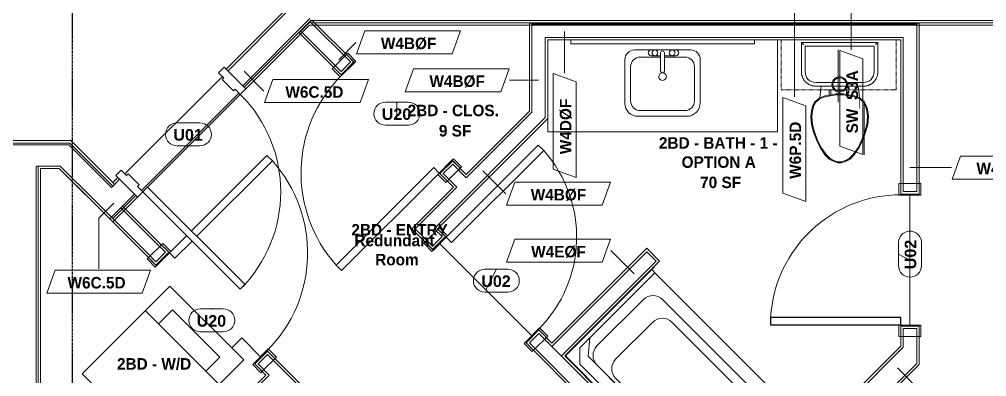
# Model space of a CAD drawing. Header units: inches. Extents: x -4058 to -1781, y 9814 to 12264.
# Drawn here: x -2514.2 to -2261.6, y 11586.2 to 11679.6 of the extents above; entities that cross this region are included whole.
import ezdxf

# ---------------------------------------------------------------- set-up
doc = ezdxf.new("R2010")
doc.units = ezdxf.units.IN
doc.header["$MEASUREMENT"] = 0
doc.linetypes.add('Dash', pattern=[0.25, 0.125, -0.125])
doc.linetypes.add('Grid Line 1_2_', pattern=[0.875, 0.5, -0.125, 0.125, -0.125])
for name, color, linetype, lineweight in [('0-1', 7, 'Continuous', 5), ('0-3', 8, 'Continuous', 9), ('A-AREA-IDEN', 2, 'Continuous', 9), ('A-DOOR-1', 7, 'Continuous', 9), ('A-DOOR-2', 10, 'Continuous', 30), ('A-DOOR-3', 31, 'Continuous', 9), ('A-DOOR-4', 31, 'Continuous', 30), ('A-DOOR-FRAM-2', 10, 'Continuous', 30), ('A-DOOR-IDEN', 31, 'Continuous', 9), ('A-FLOR-1', 7, 'Continuous', 9), ('A-FLOR-2', 192, 'Continuous', 9), ('A-WALL', 113, 'Continuous', 18), ('A-WALL-2', 250, 'Continuous', 18), ('A-WALL-3', 113, 'Continuous', 9), ('A-WALL-IDEN', 211, 'Continuous', 9), ('I-WALL-1', 7, 'Continuous', 9), ('I-WALL-2', 2, 'Continuous', 9), ('P-SANR-FIXT', 6, 'Continuous', 9), ('Q-CASE', 31, 'Continuous', 9), ('Q-CASE-2', 31, 'Dash', 9), ('S-GRID-1', 1, 'Grid Line 1_2_', 30)]:
    doc.layers.add(name, color=color, linetype=linetype, lineweight=lineweight)
doc.styles.add('Arial_B', font='arialbd.ttf', dxfattribs={"height": 3})
doc.styles.add('Century Gothic_B', font='GOTHICB.TTF', dxfattribs={"height": 3})

# ---------------------------------------------------------------- blocks, each defined once
blk = doc.blocks.new('CTR - 1st Phase - Shell_rvt-1-UNITS PLANS - 3RD FLOOR')
at = {"layer": 'A-FLOR-1'}
for p, q in [((-2461.19, 11664.64), (-2486.65, 11639.18)), ((-2486.65, 11639.18), (-2461.19, 11664.64))]:
    blk.add_line(p, q, dxfattribs=at)
blk = doc.blocks.new('HOLLOW METAL - UNIT DOOR-2191978-UNITS PLANS - 3RD FLOOR')
at = {"layer": 'A-DOOR-1'}
blk.add_arc((18, 3.875), 36, 90, 180, dxfattribs=at)
at = {"layer": 'A-DOOR-2'}
for p, q in [((18, 39.875), (16.25, 39.875)), ((16.25, 39.875), (16.25, 3.875)), ((18, 3.875), (18, 39.875)), ((16.25, 3.875), (18, 3.875))]:
    blk.add_line(p, q, dxfattribs=at)
at = {"layer": 'A-DOOR-FRAM-2'}
for p, q in [((-18, 3.875), (-20, 3.875)), ((-20, 3.875), (-20, -4.125)), ((-18, 1.9375), (-18, 3.875)), ((18, 3.875), (18, 1.9375)), ((20, 3.875), (18, 3.875)), ((20, -4.125), (20, 3.875)), ((-17.375, 1.9375), (-18, 1.9375)), ((-17.375, -2.1875), (-17.375, 1.9375)), ((18, 1.9375), (17.375, 1.9375)), ((17.375, 1.9375), (17.375, -2.1875)), ((-18, -4.125), (-18, -2.1875)), ((-18, -2.1875), (-17.375, -2.1875)), ((17.375, -2.1875), (18, -2.1875)), ((18, -2.1875), (18, -4.125)), ((-20, -4.125), (-18, -4.125)), ((18, -4.125), (20, -4.125))]:
    blk.add_line(p, q, dxfattribs=at)
blk = doc.blocks.new('CTR - 1st Phase - Common Walls_rvt-1-UNITS PLANS - 3RD FLOOR')
at = {"layer": 'A-WALL-2'}
for p, q in [((-2443.64, 11682.19), (-2459.78, 11666.05)), ((-2438.31, 11679.74), (-2455.89, 11662.17)), ((-2438.11, 11679.24), (-2455.53, 11661.81)), ((-2438.11, 11679.24), (-2437.22, 11679.24)), ((-2076.17, 11678.61), (-2437.85, 11678.61)), ((-2076.17, 11679.24), (-2437.22, 11679.24)), ((-2510.43, 11647.24), (-2644.75, 11647.24)), ((-2510.43, 11647.24), (-2501.77, 11647.24)), ((-2501.77, 11647.24), (-2501.06, 11647.24)), ((-2501.06, 11647.24), (-2490.27, 11636.44)), ((-2509.93, 11646.74), (-2644.75, 11646.74)), ((-2509.93, 11646.74), (-2509.05, 11646.74)), ((-2509.05, 11646.74), (-2501.27, 11646.74)), ((-2501.27, 11646.74), (-2490.62, 11636.09)), ((-2509.31, 11641.24), (-2509.81, 11641.24)), ((-2509.81, 11641.24), (-2509.31, 11641.24)), ((-2509.81, 11641.24), (-2509.81, 11640.61)), ((-2509.81, 11255.64), (-2509.81, 11640.61)), ((-2504.43, 11641.24), (-2509.31, 11641.24)), ((-2509.31, 11641.24), (-2509.31, 11640.61)), ((-2509.31, 11255.64), (-2509.31, 11640.61)), ((-2504.43, 11641.24), (-2503.55, 11641.24)), ((-2503.55, 11641.24), (-2494.51, 11632.2)), ((-2489.39, 11636.44), (-2489.83, 11636.89)), ((-2488.06, 11637.77), (-2489.39, 11636.44)), ((-2490.18, 11635.65), (-2490.62, 11636.09)), ((-2489.83, 11636), (-2490.27, 11636.44)), ((-2489.83, 11636), (-2490.18, 11635.65)), ((-2489.83, 11636), (-2490.18, 11635.65)), ((-2489.39, 11636.44), (-2489.83, 11636)), ((-2489.39, 11636.44), (-2489.83, 11636)), ((-2494.07, 11631.76), (-2494.51, 11632.2)), ((-2490.18, 11627.87), (-2494.07, 11631.76)), ((-2484.17, 11633.88), (-2490.18, 11627.87)), ((-2483.82, 11633.53), (-2489.83, 11627.52)), ((-2489.83, 11627.52), (-2490.18, 11627.87)), ((-2489.39, 11627.08), (-2489.83, 11627.52))]:
    blk.add_line(p, q, dxfattribs=at)
at = {"layer": 'I-WALL-1'}
for p, q in [((-2444.08, 11682.64), (-2460.22, 11666.5)), ((-2455.09, 11661.37), (-2438.47, 11677.99)), ((-2438.47, 11677.99), (-2076.17, 11677.99)), ((-2511.06, 11647.86), (-2644.75, 11647.86)), ((-2501.69, 11647.86), (-2511.06, 11647.86)), ((-2500.81, 11647.86), (-2501.69, 11647.86)), ((-2489.83, 11636.89), (-2500.81, 11647.86)), ((-2508.69, 11640.61), (-2503.81, 11640.61)), ((-2508.69, 11559.18), (-2508.69, 11640.61)), ((-2503.81, 11640.61), (-2494.95, 11631.76)), ((-2488.5, 11638.21), (-2489.83, 11636.89)), ((-2494.95, 11631.76), (-2489.83, 11626.63)), ((-2489.39, 11627.08), (-2483.38, 11633.09)), ((-2489.83, 11626.63), (-2489.39, 11627.08))]:
    blk.add_line(p, q, dxfattribs=at)
at = {"layer": '0-3', "rotation": 225.0000000000052}
blk.add_blockref('HOLLOW METAL - UNIT DOOR-2191978-UNITS PLANS - 3RD FLOOR', (-2471.97, 11649.97), dxfattribs=at)
blk = doc.blocks.new('CTR - 1st Phase - Structure_rvt-1-UNITS PLANS - 3RD FLOOR')
at = {"layer": 'S-GRID-1'}
blk.add_line((-2500.32, 9814.03), (-2500.32, 12247.5), dxfattribs=at)
blk = doc.blocks.new('SWING - SINGLE - FLUSH - SWING - FLUSH - 2-10 x 6-8 - PRIVACY-4346070-UNITS PLANS - 3RD FLOOR')
at = {"layer": 'A-DOOR-3'}
for p, q in [((-20, 2.37), (-20, 2.87)), ((-20, 2.87), (-17, 2.87)), ((-17, 2.87), (-17, 2.37)), ((17, 2.37), (17, 2.87)), ((17, 2.87), (20, 2.87)), ((20, 2.87), (20, 2.37)), ((-20, 2.37), (-17, 2.37)), ((-20, -2.88), (-20, 2.37)), ((-17, 2.37), (-20, 2.37)), ((-17, 2.37), (-17, -2.88)), ((17, 2.37), (20, 2.37)), ((17, -2.88), (17, 2.37)), ((20, 2.37), (17, 2.37)), ((20, 2.37), (20, -2.88)), ((-17, -2.88), (-20, -2.88)), ((20, -2.88), (17, -2.88))]:
    blk.add_line(p, q, dxfattribs=at)
blk.add_arc((17, -2.38), 34.07, 180, 266.6343, dxfattribs=at)
at = {"layer": 'A-DOOR-4'}
for p, q in [((15, -2.38), (15, -36.38)), ((17, -2.38), (15, -2.38)), ((17, -2.38), (17, -36.38)), ((17, -36.38), (15, -36.38))]:
    blk.add_line(p, q, dxfattribs=at)
blk = doc.blocks.new('SWING - SINGLE - FLUSH - SWING - FLUSH - 2-10 x 6-8 - PRIVACY-4346068-UNITS PLANS - 3RD FLOOR')
at = {"layer": 'A-DOOR-3'}
for p, q in [((-20, 2.37), (-20, 2.87)), ((-20, 2.87), (-17, 2.87)), ((-17, 2.87), (-17, 2.37)), ((17, 2.37), (17, 2.87)), ((17, 2.87), (20, 2.87)), ((20, 2.87), (20, 2.37)), ((-20, 2.37), (-17, 2.37)), ((-20, -2.88), (-20, 2.37)), ((-17, 2.37), (-20, 2.37)), ((-17, 2.37), (-17, -2.88)), ((17, 2.37), (20, 2.37)), ((17, -2.88), (17, 2.37)), ((20, 2.37), (17, 2.37)), ((20, 2.37), (20, -2.88)), ((-17, -2.88), (-20, -2.88)), ((20, -2.88), (17, -2.88))]:
    blk.add_line(p, q, dxfattribs=at)
blk.add_arc((17, -2.38), 34.07, 180, 266.6343, dxfattribs=at)
at = {"layer": 'A-DOOR-4'}
for p, q in [((15, -2.38), (15, -36.38)), ((17, -2.38), (15, -2.38)), ((17, -2.38), (17, -36.38)), ((17, -36.38), (15, -36.38))]:
    blk.add_line(p, q, dxfattribs=at)
blk = doc.blocks.new('M_Sink Vanity-Square - 500 x 440mm-1372835-UNITS PLANS - 3RD FLOOR')
at = {"layer": 'P-SANR-FIXT'}
for p, q in [((-5.72, 10.23), (7.14, 10.23)), ((-5.22, 8.73), (6.46, 8.73)), ((-9.22, -4.59), (-9.22, 6.73)), ((-7.72, -2.72), (-7.72, 6.23)), ((8.96, 6.23), (8.96, -2.72)), ((10.46, 6.91), (10.46, -4.59)), ((0.12, -6.33), (0.12, -1.59)), ((1.12, -6.33), (1.12, -1.59)), ((7.96, -7.09), (-6.72, -7.09)), ((0.12, -5.22), (-5.22, -5.22)), ((-2.88, -5.59), (0.12, -5.59)), ((3.62, -7.09), (-2.88, -7.09)), ((6.46, -5.22), (1.12, -5.22)), ((1.12, -5.59), (3.62, -5.59))]:
    blk.add_line(p, q, dxfattribs=at)
for centre, radius, start, end in [((-5.72, 6.73), 3.5, 90, 180), ((7.14, 6.91), 3.32, 360, 90), ((-5.22, 6.23), 2.5, 90, 180), ((6.46, 6.23), 2.5, 360, 90), ((0.62, -0.13), 1, 360, 180), ((0.62, -0.13), 1, 180, 0), ((0.62, -1.59), 0.5, 360, 180), ((-6.72, -4.59), 2.5, 180, 270), ((-5.22, -2.72), 2.5, 180, 270), ((6.46, -2.72), 2.5, 270, 360), ((7.96, -4.59), 2.5, 270, 0), ((-2.88, -6.34), 0.75, 90, 270), ((-1.88, -6.34), 0.75, 360, 180), ((-1.88, -6.34), 0.75, 180, 0), ((0.62, -6.33), 0.5, 180, 0), ((2.62, -6.34), 0.75, 0, 180), ((2.62, -6.34), 0.75, 180, 0), ((3.62, -6.34), 0.75, 270, 90)]:
    blk.add_arc(centre, radius, start, end, dxfattribs=at)
blk = doc.blocks.new('Bath Vanity - Bath Vanity 60_-V14-UNITS PLANS - 3RD FLOOR')
at = {"layer": 'Q-CASE'}
for p, q in [((30.74, 24), (-29.26, 24)), ((-29.26, 24), (-29.26, 0)), ((30.74, 20.56), (30.74, 24))]:
    blk.add_line(p, q, dxfattribs=at)
blk = doc.blocks.new('Toilet-Domestic-3D - Toilet-Domestic-3D-V15-UNITS PLANS - 3RD FLOOR')
at = {"layer": 'P-SANR-FIXT'}
for p, q in [((-9.98, 19.48), (-9.98, 11.75)), ((9.98, 19.48), (-9.98, 19.48)), ((-9.86, 19.36), (-9.98, 19.48)), ((9, 18.5), (-9, 18.5)), ((-9, 18.5), (-9, 11.75)), ((-9, 18.5), (-9, 11.75)), ((9, 18.5), (-9, 18.5)), ((9, 11.75), (9, 18.5)), ((9, 11.75), (9, 18.5)), ((9.98, 19.48), (9.86, 19.36)), ((9.98, 11.75), (9.98, 19.48)), ((-6.25, 9), (6.25, 9)), ((-6.25, 9), (6.25, 9)), ((-6.25, 8.02), (6.25, 8.02)), ((-4.86, 8.02), (-5.21, 5)), ((5.21, 5), (4.86, 8.02)), ((-3.84, 5.5), (-5.21, 5)), ((-3.77, 5.26), (-5.08, 4.78)), ((-2.75, 5.69), (-3.84, 5.5)), ((-3.84, 5.5), (-3.77, 5.26)), ((-0.98, 5.75), (-3.77, 5.26)), ((-1, 6), (-2.26, 5.78)), ((-1, 6), (-0.98, 5.75)), ((1, 6), (-1, 6)), ((0.98, 5.75), (-0.98, 5.75)), ((1, 6), (0.98, 5.75)), ((3.77, 5.26), (0.98, 5.75)), ((1.75, 5.87), (1, 6)), ((3.84, 5.5), (2.24, 5.78)), ((3.84, 5.5), (3.77, 5.26)), ((5.08, 4.78), (3.77, 5.26)), ((5.21, 5), (3.84, 5.5)), ((-6.97, 3), (-7.24, 2)), ((-6.73, 2.9), (-6.99, 1.95)), ((-6.4, 4), (-6.97, 3)), ((-6.97, 3), (-6.73, 2.9)), ((-6.21, 3.84), (-6.73, 2.9)), ((-5.21, 5), (-6.4, 4)), ((-6.21, 3.84), (-6.4, 4)), ((-5.08, 4.78), (-6.21, 3.84)), ((-5.21, 5), (-5.08, 4.78)), ((5.21, 5), (5.08, 4.78)), ((6.21, 3.84), (5.08, 4.78)), ((6.4, 4), (5.21, 5)), ((6.4, 4), (6.21, 3.84)), ((6.73, 2.9), (6.21, 3.84)), ((6.97, 3), (6.4, 4)), ((6.97, 3), (6.73, 2.9)), ((6.99, 1.95), (6.73, 2.9)), ((7.24, 2), (6.97, 3)), ((-7.41, 1), (-7.5, 0)), ((-7.24, 2), (-7.41, 1)), ((-7.41, 1), (-7.16, 0.96)), ((-7.16, 0.96), (-7.25, 0)), ((-7.24, 2), (-6.99, 1.95)), ((-6.99, 1.95), (-7.16, 0.96)), ((7.24, 2), (6.99, 1.95)), ((7.16, 0.96), (6.99, 1.95)), ((7.41, 1), (7.16, 0.96)), ((7.25, 0), (7.16, 0.96)), ((7.41, 1), (7.24, 2)), ((7.5, 0), (7.25, 0)), ((7.5, 0), (7.41, 1)), ((-7.5, 0), (-7.25, 0)), ((-7.5, 0), (-7.33, -1.99)), ((-7.33, -1.99), (-7.08, -1.95)), ((-7.33, -1.99), (-6.79, -4)), ((-7.25, 0), (-7.08, -1.95)), ((-7.08, -1.95), (-6.55, -3.92)), ((6.55, -3.92), (7.08, -1.95)), ((6.79, -4), (7.33, -1.99)), ((7.08, -1.95), (7.25, 0)), ((7.33, -1.99), (7.08, -1.95)), ((7.33, -1.99), (7.5, 0)), ((-6.79, -4), (-6.55, -3.92)), ((-6.79, -4), (-6.06, -6)), ((-6.55, -3.92), (-5.83, -5.9)), ((5.83, -5.9), (6.55, -3.92)), ((6.06, -6), (6.79, -4)), ((6.79, -4), (6.55, -3.92)), ((-6.06, -6), (-5.83, -5.9)), ((-6.06, -6), (-5.13, -8)), ((-5.83, -5.9), (-4.91, -7.88)), ((4.91, -7.88), (5.83, -5.9)), ((5.13, -8), (6.06, -6)), ((6.06, -6), (5.83, -5.9)), ((-5.13, -8), (-4.91, -7.88)), ((-5.13, -8), (-3.74, -10)), ((-4.91, -7.88), (-3.55, -9.84)), ((-3.74, -10), (-3.55, -9.84)), ((-3.74, -10), (-2.74, -11)), ((-3.55, -9.84), (-2.59, -10.8)), ((2.59, -10.8), (3.55, -9.84)), ((2.74, -11), (3.74, -10)), ((3.55, -9.84), (4.91, -7.88)), ((3.74, -10), (3.55, -9.84)), ((3.74, -10), (5.13, -8)), ((5.13, -8), (4.91, -7.88)), ((-2.74, -11), (-2.59, -10.8)), ((-2.74, -11), (-1.87, -11.5)), ((-2.59, -10.8), (-1.77, -11.27)), ((-1.87, -11.5), (-1.77, -11.27)), ((-1.87, -11.5), (-0.5, -12)), ((-1.77, -11.27), (-0.46, -11.75)), ((-0.5, -12), (-0.46, -11.75)), ((-0.5, -12), (0.5, -12)), ((-0.46, -11.75), (0.46, -11.75)), ((0.46, -11.75), (1.77, -11.27)), ((0.5, -12), (0.46, -11.75)), ((0.5, -12), (1.87, -11.5)), ((1.77, -11.27), (2.59, -10.8)), ((1.87, -11.5), (1.77, -11.27)), ((1.87, -11.5), (2.74, -11)), ((2.74, -11), (2.59, -10.8))]:
    blk.add_line(p, q, dxfattribs=at)
at = {"layer": 'P-SANR-FIXT', "flags": 128}
for points in [[(-9.98, 11.75), (-9.97, 11.6), (-9.97, 11.45), (-9.95, 11.3), (-9.93, 11.16), (-9.9, 11.01), (-9.87, 10.86), (-9.83, 10.72), (-9.79, 10.58), (-9.74, 10.44), (-9.68, 10.3), (-9.62, 10.16), (-9.56, 10.03), (-9.48, 9.9), (-9.41, 9.77), (-9.33, 9.65), (-9.24, 9.52), (-9.15, 9.41), (-9.05, 9.29), (-8.95, 9.18), (-8.85, 9.08), (-8.74, 8.97), (-8.62, 8.88), (-8.51, 8.78), (-8.39, 8.7), (-8.26, 8.61), (-8.14, 8.54), (-8.01, 8.46), (-7.87, 8.4), (-7.74, 8.33), (-7.6, 8.28), (-7.46, 8.22), (-7.32, 8.18), (-7.17, 8.14), (-7.03, 8.11), (-6.88, 8.08), (-6.74, 8.05), (-6.59, 8.04), (-6.44, 8.03), (-6.29, 8.02), (-6.25, 8.02)], [(6.25, 8.02), (6.4, 8.03), (6.55, 8.03), (6.7, 8.05), (6.84, 8.07), (6.99, 8.1), (7.14, 8.13), (7.28, 8.17), (7.42, 8.21), (7.56, 8.26), (7.7, 8.32), (7.84, 8.38), (7.97, 8.44), (8.1, 8.52), (8.23, 8.59), (8.35, 8.67), (8.48, 8.76), (8.59, 8.85), (8.71, 8.95), (8.82, 9.05), (8.92, 9.15), (9.03, 9.26), (9.12, 9.38), (9.22, 9.49), (9.3, 9.61), (9.39, 9.74), (9.46, 9.86), (9.54, 9.99), (9.6, 10.13), (9.67, 10.26), (9.72, 10.4), (9.78, 10.54), (9.82, 10.68), (9.86, 10.83), (9.89, 10.97), (9.92, 11.12), (9.95, 11.26), (9.96, 11.41), (9.97, 11.56), (9.98, 11.71), (9.98, 11.75)]]:
    blk.add_lwpolyline(points, dxfattribs=at)
at = {"layer": 'P-SANR-FIXT'}
for radius in [2, 1.75]:
    blk.add_circle((0, 8.48), radius, dxfattribs=at)
for centre, start, end in [((-6.25, 11.75), 180, 270), ((-6.25, 11.75), 180, 270), ((6.25, 11.75), 270, 360), ((6.25, 11.75), 270, 360)]:
    blk.add_arc(centre, 2.75, start, end, dxfattribs=at)
for points in [[(-9.98, 19.48), (-9.98, 19.48), (-9.98, 19.48), (-9.98, 19.48)], [(9.98, 19.48), (9.98, 19.48), (9.98, 19.48), (9.98, 19.48)]]:
    blk.add_open_spline(points, degree=3, dxfattribs=at)
for points, knots in [([(-9.37, 18.87), (-9.41, 18.91), (-9.47, 18.97), (-9.55, 19.05), (-9.6, 19.1), (-9.66, 19.16), (-9.71, 19.21), (-9.75, 19.25), (-9.78, 19.28), (-9.8, 19.3), (-9.82, 19.32), (-9.85, 19.35), (-9.86, 19.36), (-9.86, 19.36)], [0, 0, 0, 0, 0.166667, 0.25, 0.333333, 0.416667, 0.5, 0.583333, 0.666667, 0.708333, 0.75, 0.833333, 1, 1, 1, 1]), ([(9.86, 19.36), (9.86, 19.36), (9.85, 19.35), (9.82, 19.32), (9.8, 19.3), (9.78, 19.28), (9.75, 19.25), (9.71, 19.21), (9.66, 19.16), (9.6, 19.1), (9.55, 19.05), (9.47, 18.97), (9.41, 18.91), (9.37, 18.87)], [-1, -1, -1, -1, -0.833333, -0.75, -0.708333, -0.666667, -0.583333, -0.5, -0.416667, -0.333333, -0.25, -0.166667, 0, 0, 0, 0])]:
    blk.add_open_spline(points, degree=3, knots=knots, dxfattribs=at)
blk = doc.blocks.new('300 Series Wall Hung Cabinet_326 - 30_-2909952-UNITS PLANS - 3RD FLOOR')
at = {"layer": 'Q-CASE'}
for p, q in [((-2.5, -13.19), (-2.01, -13.19)), ((-2.5, -13.19), (-2.5, -14.69)), ((-2.5, -14.69), (-2.01, -14.69)), ((-2.01, -14.69), (-2.01, -13.19)), ((2, -13.19), (2.49, -13.19)), ((2, -13.19), (2, -14.69)), ((2, -14.69), (2.49, -14.69)), ((2.49, -14.69), (2.49, -13.19))]:
    blk.add_line(p, q, dxfattribs=at)
at = {"layer": 'Q-CASE-2'}
for p, q in [((15, -0.19), (-15, -0.19)), ((-15, -0.19), (-15, -13.19)), ((15, -13.19), (15, -0.19)), ((-15, -13.19), (15, -13.19))]:
    blk.add_line(p, q, dxfattribs=at)
blk = doc.blocks.new('BATHROOM MIRROR - BATHROOM MIRROR 48_-3124766-UNITS PLANS - 3RD FLOOR')
at = {"layer": 'Q-CASE'}
for p, q in [((24.74, 24), (-23.26, 24)), ((-23.26, 23), (-23.26, 24)), ((-23.26, 23), (24.74, 23)), ((24.74, 24), (24.74, 23))]:
    blk.add_line(p, q, dxfattribs=at)
blk = doc.blocks.new('CTS6032CP - CTS6032CP-3806650-UNITS PLANS - 3RD FLOOR')
at = {"layer": 'P-SANR-FIXT'}
for p, q in [((0.12, 33), (0, 33)), ((0, 0), (0, 33)), ((0.12, 0.12), (0.12, 33)), ((60, 33), (59.88, 33)), ((59.88, 33), (59.88, 0.12)), ((60, 33), (60, 0)), ((0.12, 32), (1.25, 32)), ((58.75, 32), (1.25, 32)), ((1.25, 4.25), (1.25, 32)), ((58.75, 32), (59.88, 32)), ((58.75, 32), (58.75, 4.31)), ((7.6, 28.46), (53.48, 28.46)), ((52.5, 26), (13.5, 26)), ((4.1, 7.77), (4.1, 24.96)), ((56.98, 24.96), (56.98, 7.77)), ((10, 22.5), (10, 8.75)), ((56, 8.75), (56, 22.5)), ((4.31, 4.25), (1.25, 8.02)), ((13.5, 5.25), (52.5, 5.25)), ((58.75, 7.23), (55.94, 4.25)), ((4.25, 1.25), (1.25, 4.25)), ((22.5, 4.25), (4.31, 4.25)), ((53.48, 4.27), (7.6, 4.27)), ((22.5, 1.25), (22.5, 4.25)), ((37.5, 3.25), (22.5, 3.25)), ((37.5, 4.25), (37.5, 1.25)), ((55.94, 4.25), (37.5, 4.25)), ((58.75, 4.31), (55.69, 1.25)), ((59.88, 0.12), (0.12, 0.12)), ((55.69, 1.25), (4.25, 1.25)), ((22.5, 2.25), (37.5, 2.25)), ((60, 0), (0, 0))]:
    blk.add_line(p, q, dxfattribs=at)
for centre, radius, start, end in [((7.6, 24.96), 3.5, 90, 180), ((53.48, 24.96), 3.5, 360, 90), ((13.5, 22.5), 3.5, 90, 180), ((52.5, 22.5), 3.5, 360, 90), ((52, 16.25), 1.63, 0, 180), ((52, 16.25), 1.63, 180, 360), ((7.6, 7.77), 3.5, 180, 270), ((13.5, 8.75), 3.5, 180, 270), ((52.5, 8.75), 3.5, 270, 0), ((53.48, 7.77), 3.5, 270, 0)]:
    blk.add_arc(centre, radius, start, end, dxfattribs=at)
blk = doc.blocks.new('SWING - SINGLE - FLUSH - SWING - FLUSH - 3-0 x 6-8 - PASSAGE-4346075-UNITS PLANS - 3RD FLOOR')
at = {"layer": 'A-DOOR-3'}
for p, q in [((-21, 2.37), (-21, 2.87)), ((-21, 2.87), (-18, 2.87)), ((-18, 2.87), (-18, 2.37)), ((18, 2.37), (18, 2.87)), ((18, 2.87), (21, 2.87)), ((21, 2.87), (21, 2.37)), ((-21, 2.37), (-18, 2.37)), ((-21, -2.88), (-21, 2.37)), ((-18, 2.37), (-21, 2.37)), ((-18, 2.37), (-18, -2.88)), ((18, 2.37), (21, 2.37)), ((18, -2.88), (18, 2.37)), ((21, 2.37), (18, 2.37)), ((21, 2.37), (21, -2.88)), ((-18, -2.88), (-21, -2.88)), ((21, -2.88), (18, -2.88))]:
    blk.add_line(p, q, dxfattribs=at)
blk.add_arc((18, -2.38), 36.07, 180, 266.8211, dxfattribs=at)
at = {"layer": 'A-DOOR-4'}
for p, q in [((16, -2.38), (16, -38.39)), ((18, -2.38), (16, -2.38)), ((18, -2.38), (18, -38.39)), ((18, -38.39), (16, -38.39))]:
    blk.add_line(p, q, dxfattribs=at)
blk = doc.blocks.new('SWING - SINGLE - FLUSH - SWING - FLUSH - 3-0 x 6-8 - PASSAGE-V26-UNITS PLANS - 3RD FLOOR')
at = {"layer": 'A-DOOR-3'}
for p, q in [((-21, 2.37), (-21, 2.87)), ((-21, 2.87), (-18, 2.87)), ((-18, 2.87), (-18, 2.37)), ((18, 2.37), (18, 2.87)), ((18, 2.87), (21, 2.87)), ((21, 2.87), (21, 2.37)), ((-21, 2.37), (-18, 2.37)), ((-21, -2.88), (-21, 2.37)), ((-18, 2.37), (-21, 2.37)), ((-18, 2.37), (-18, -2.88)), ((18, 2.37), (21, 2.37)), ((18, -2.88), (18, 2.37)), ((21, 2.37), (18, 2.37)), ((21, 2.37), (21, -2.88)), ((-18, -2.88), (-21, -2.88)), ((21, -2.88), (18, -2.88))]:
    blk.add_line(p, q, dxfattribs=at)
blk.add_arc((18, -2.38), 36.07, 180, 266.8211, dxfattribs=at)
at = {"layer": 'A-DOOR-4'}
for p, q in [((16, -2.38), (16, -8.75)), ((18, -2.38), (16, -2.38)), ((18, -2.38), (18, -8.75)), ((16, -10.5), (16, -38.39)), ((18, -10.5), (18, -38.39)), ((18, -38.39), (16, -38.39))]:
    blk.add_line(p, q, dxfattribs=at)
blk = doc.blocks.new('Stacked Washer and Dryer - 26_x25_ - Private-1352637-UNITS PLANS - 3RD FLOOR')
at = {"layer": 'P-SANR-FIXT'}
for p, q in [((0, 13.625), (32.4375, 13.625)), ((0, 13.625), (0, -13.625)), ((23.34375, 13.625), (23.34375, -13.625)), ((32.4375, 13.625), (32.4375, -13.625)), ((23.34375, 8.75), (28.53125, 8.75)), ((28.53125, 8.75), (28.53125, -8.75)), ((28.53125, -8.75), (23.34375, -8.75)), ((32.4375, -13.625), (0, -13.625))]:
    blk.add_line(p, q, dxfattribs=at)
blk = doc.blocks.new('Wall Tag - Shear Wall-3956451-UNITS PLANS - 3RD FLOOR')
at = {"layer": 'A-WALL-IDEN'}
for p, q in [((-0.3561, 0.0937), (-0.4244, -0.0937)), ((0.4244, 0.0937), (-0.3561, 0.0937)), ((0.4291, 0.1068), (0.0033, 0.1068)), ((0.3561, -0.0937), (0.4244, 0.0937)), ((0, -0.1068), (-0.4291, -0.1068)), ((-0.4244, -0.0937), (0.3561, -0.0937))]:
    blk.add_line(p, q, dxfattribs=at)
blk = doc.blocks.new('Wall Tag - Arch Wall-3956453-UNITS PLANS - 3RD FLOOR')
at = {"layer": 'A-WALL-IDEN'}
for p, q in [((-0.3561, 0.0937), (-0.4244, -0.0937)), ((0.4244, 0.0937), (-0.3561, 0.0937)), ((0.3561, -0.0937), (0.4244, 0.0937)), ((-0.4244, -0.0937), (0.3561, -0.0937))]:
    blk.add_line(p, q, dxfattribs=at)
blk = doc.blocks.new('Door Tag - Type Mark-2601225-UNITS PLANS - 3RD FLOOR')
at = {"layer": 'A-DOOR-IDEN'}
for p, q in [((0.09375, 0.09375), (-0.09375, 0.09375)), ((-0.09375, -0.09375), (0.09375, -0.09375))]:
    blk.add_line(p, q, dxfattribs=at)
for centre, start, end in [((-0.09375, 0), 90, 270), ((0.09375, 0), 270, 90)]:
    blk.add_arc(centre, 0.09375, start, end, dxfattribs=at)

msp = doc.modelspace()

# ---------------------------------------------------------------- linework, layer by layer
at = {"layer": 'A-DOOR-IDEN'}
for p, q in [((-2415.62, 11653.82), (-2415.62, 11657.9)), ((-2281.6, 11616.66), (-2284.6, 11618.21)), ((-2392.39, 11608.93), (-2389.63, 11614.27)), ((-2463.96, 11604.13), (-2463.96, 11603.91))]:
    msp.add_line(p, q, dxfattribs=at)
at = {"layer": 'A-FLOR-2'}
for p, q in [((-2456.86, 11660.31), (-2482.31, 11634.85)), ((-2456.51, 11659.96), (-2480.72, 11635.74)), ((-2489.84, 11626.62), (-2503.83, 11640.61)), ((-2281.6, 11633.66), (-2281.6, 11599.66)), ((-2404.42, 11620.95), (-2380.37, 11596.91)), ((-2458.74, 11593.73), (-2456.15, 11596.32)), ((-2456.15, 11596.32), (-2451.24, 11591.4))]:
    msp.add_line(p, q, dxfattribs=at)
at = {"layer": 'A-WALL'}
for p, q in [((-2427.73, 11668.41), (-2438.24, 11678.92)), ((-2380.35, 11655.33), (-2380.35, 11678.55)), ((-2380.35, 11678.3), (-2279.85, 11678.3)), ((-2279.85, 11678.55), (-2279.85, 11634.54)), ((-2440.72, 11676.45), (-2430.2, 11665.93)), ((-2376.85, 11653.88), (-2376.85, 11674.8)), ((-2376.85, 11674.8), (-2283.35, 11674.8)), ((-2283.35, 11674.8), (-2283.35, 11634.54)), ((-2430.2, 11665.93), (-2427.73, 11668.41)), ((-2380.35, 11655.33), (-2397.5, 11638.18)), ((-2376.85, 11653.88), (-2405.86, 11624.87)), ((-2401.03, 11641.71), (-2403.51, 11639.24)), ((-2397.5, 11638.18), (-2401.03, 11641.71)), ((-2403.51, 11639.24), (-2399.97, 11635.7)), ((-2399.97, 11635.7), (-2410.81, 11624.87)), ((-2283.35, 11634.54), (-2279.85, 11634.54)), ((-2487.71, 11630.35), (-2478.21, 11620.85)), ((-2490.18, 11627.87), (-2480.68, 11618.37)), ((-2406.27, 11620.33), (-2410.81, 11624.87)), ((-2403.8, 11622.8), (-2405.86, 11624.87)), ((-2406.27, 11620.33), (-2403.8, 11622.8)), ((-2476.07, 11618.71), (-2478.21, 11620.85)), ((-2480.68, 11618.37), (-2478.55, 11616.24)), ((-2478.55, 11616.24), (-2476.07, 11618.71)), ((-2375.1, 11594.11), (-2350.35, 11618.86)), ((-2347.88, 11616.38), (-2350.35, 11618.86)), ((-2372.62, 11591.63), (-2347.88, 11616.38)), ((-2378.52, 11597.52), (-2380.99, 11595.05)), ((-2329.14, 11548.14), (-2378.52, 11597.52)), ((-2283.35, 11598.79), (-2283.35, 11593.94)), ((-2279.85, 11598.79), (-2283.35, 11598.79)), ((-2279.85, 11589.66), (-2279.85, 11598.79)), ((-2380.99, 11595.05), (-2325.78, 11539.84)), ((-2283.35, 11593.94), (-2329.14, 11548.14)), ((-2449.38, 11592.02), (-2451.86, 11589.55)), ((-2351.19, 11493.83), (-2449.38, 11592.02)), ((-2451.86, 11589.55), (-2448.94, 11586.63)), ((-2279.85, 11589.66), (-2325.25, 11544.26)), ((-2472.27, 11563.3), (-2448.94, 11586.63))]:
    msp.add_line(p, q, dxfattribs=at)
at = {"layer": 'A-WALL-3'}
for p, q in [((-2437.8, 11679.37), (-2441.16, 11676.01)), ((-2426.84, 11668.41), (-2437.8, 11679.37)), ((-2380.97, 11678.55), (-2380.97, 11655.59)), ((-2279.22, 11678.55), (-2380.97, 11678.55)), ((-2279.22, 11633.91), (-2279.22, 11678.55)), ((-2441.16, 11676.01), (-2430.2, 11665.05)), ((-2376.22, 11653.62), (-2376.22, 11674.18)), ((-2376.22, 11674.18), (-2370.22, 11674.18)), ((-2322.22, 11674.18), (-2283.97, 11674.18)), ((-2283.97, 11674.18), (-2283.97, 11633.91)), ((-2430.2, 11665.05), (-2426.84, 11668.41)), ((-2380.97, 11655.59), (-2397.5, 11639.06)), ((-2404.97, 11624.87), (-2376.22, 11653.62)), ((-2401.03, 11642.6), (-2404.39, 11639.24)), ((-2397.5, 11639.06), (-2401.03, 11642.6)), ((-2404.39, 11639.24), (-2400.86, 11635.7)), ((-2400.86, 11635.7), (-2411.69, 11624.87)), ((-2283.97, 11633.91), (-2279.22, 11633.91)), ((-2487.26, 11630.79), (-2490.62, 11627.43)), ((-2477.76, 11621.29), (-2487.26, 11630.79)), ((-2490.62, 11627.43), (-2481.12, 11617.93)), ((-2411.69, 11624.87), (-2406.27, 11619.44)), ((-2402.91, 11622.8), (-2404.97, 11624.87)), ((-2406.27, 11619.44), (-2402.91, 11622.8)), ((-2475.19, 11618.71), (-2477.76, 11621.29)), ((-2481.12, 11617.93), (-2478.55, 11615.35)), ((-2478.55, 11615.35), (-2475.19, 11618.71)), ((-2283.97, 11599.41), (-2283.97, 11594.2)), ((-2279.22, 11599.41), (-2283.97, 11599.41)), ((-2279.22, 11589.4), (-2279.22, 11599.41)), ((-2378.52, 11598.41), (-2381.88, 11595.05)), ((-2375.1, 11594.99), (-2378.52, 11598.41)), ((-2381.88, 11595.05), (-2325.78, 11538.95)), ((-2283.97, 11594.2), (-2329.14, 11549.03)), ((-2449.38, 11592.9), (-2452.74, 11589.55)), ((-2350.56, 11494.08), (-2449.38, 11592.9)), ((-2452.74, 11589.55), (-2449.82, 11586.63)), ((-2324.36, 11544.26), (-2279.22, 11589.4)), ((-2449.82, 11586.63), (-2472.53, 11563.93))]:
    msp.add_line(p, q, dxfattribs=at)
at = {"layer": 'A-WALL-IDEN'}
for p, q in [((-2311.8, 11682.43), (-2311.8, 11659.3)), ((-2296.94, 11682.43), (-2296.94, 11671.58)), ((-2371.81, 11676.36), (-2371.81, 11665.52)), ((-2430.81, 11669.01), (-2426.31, 11673.52)), ((-2455.54, 11666.04), (-2450.32, 11660.82)), ((-2378.6, 11663.65), (-2386.16, 11663.65)), ((-2393.18, 11640.02), (-2387.16, 11634)), ((-2281.6, 11640.84), (-2270.75, 11640.84)), ((-2489.58, 11631.51), (-2493.5, 11627.59)), ((-2493.5, 11627.59), (-2493.5, 11614.42)), ((-2353.65, 11613.08), (-2359.7, 11619.13)), ((-2284.9, 11588.49), (-2279.39, 11582.98))]:
    msp.add_line(p, q, dxfattribs=at)
at = {"layer": 'I-WALL-2'}
for p, q in [((-2350.35, 11619.74), (-2375.1, 11594.99)), ((-2346.99, 11616.38), (-2350.35, 11619.74)), ((-2348.41, 11614.97), (-2346.99, 11616.38))]:
    msp.add_line(p, q, dxfattribs=at)

# ---------------------------------------------------------------- block references
at = {"layer": '0-1'}
for name in ['CTR - 1st Phase - Structure_rvt-1-UNITS PLANS - 3RD FLOOR', 'CTR - 1st Phase - Shell_rvt-1-UNITS PLANS - 3RD FLOOR', 'CTR - 1st Phase - Common Walls_rvt-1-UNITS PLANS - 3RD FLOOR']:
    msp.add_blockref(name, (0, 0), dxfattribs=at)
at = {"layer": 'A-DOOR-3'}
for name, p, rotation in [('SWING - SINGLE - FLUSH - SWING - FLUSH - 3-0 x 6-8 - PASSAGE-4346075-UNITS PLANS - 3RD FLOOR', (-2415.62, 11653.82), 314.9999999999298), ('SWING - SINGLE - FLUSH - SWING - FLUSH - 2-10 x 6-8 - PRIVACY-4346068-UNITS PLANS - 3RD FLOOR', (-2392.39, 11608.93), 134.9999999999262), ('SWING - SINGLE - FLUSH - SWING - FLUSH - 3-0 x 6-8 - PASSAGE-V26-UNITS PLANS - 3RD FLOOR', (-2463.96, 11604.13), 134.9999999999695), ('SWING - SINGLE - FLUSH - SWING - FLUSH - 2-10 x 6-8 - PRIVACY-4346070-UNITS PLANS - 3RD FLOOR', (-2281.6, 11616.66), 269.999999999948)]:
    msp.add_blockref(name, p, dxfattribs=dict(at, rotation=rotation))
at = {"layer": 'A-DOOR-IDEN', "xscale": 31.99999999999999, "yscale": 31.99999999999999, "zscale": 31.99999999999999}
for p in [(-2415.62, 11654.9), (-2470.06, 11649.5), (-2389.63, 11611.27), (-2463.96, 11600.91)]:
    msp.add_blockref('Door Tag - Type Mark-2601225-UNITS PLANS - 3RD FLOOR', p, dxfattribs=at)
at = {"layer": 'A-DOOR-IDEN', "xscale": 31.99999999999999, "yscale": 31.99999999999999, "zscale": 31.99999999999999, "rotation": 89.99999999999955}
msp.add_blockref('Door Tag - Type Mark-2601225-UNITS PLANS - 3RD FLOOR', (-2281.6, 11618.21), dxfattribs=at)
at = {"layer": 'A-WALL-IDEN', "xscale": 31.99999999999999, "yscale": 31.99999999999999, "zscale": 31.99999999999999}
for p in [(-2412.58, 11673.52), (-2399.9, 11663.65), (-2436.59, 11660.82), (-2257.02, 11640.84), (-2373.43, 11634), (-2373.43, 11619.13), (-2493.5, 11611.01)]:
    msp.add_blockref('Wall Tag - Arch Wall-3956453-UNITS PLANS - 3RD FLOOR', p, dxfattribs=at)
at = {"layer": 'A-WALL-IDEN', "xscale": 31.99999999999999, "yscale": 31.99999999999999, "zscale": 31.99999999999999, "rotation": 89.99999999999955}
for name, p in [('Wall Tag - Shear Wall-3956451-UNITS PLANS - 3RD FLOOR', (-2296.94, 11657.85)), ('Wall Tag - Arch Wall-3956453-UNITS PLANS - 3RD FLOOR', (-2371.81, 11651.79)), ('Wall Tag - Arch Wall-3956453-UNITS PLANS - 3RD FLOOR', (-2311.8, 11645.56))]:
    msp.add_blockref(name, p, dxfattribs=at)
at = {"layer": 'P-SANR-FIXT'}
msp.add_blockref('Toilet-Domestic-3D - Toilet-Domestic-3D-V15-UNITS PLANS - 3RD FLOOR', (-2299.97, 11654.06), dxfattribs=at)
for name, p, rotation in [('M_Sink Vanity-Square - 500 x 440mm-1372835-UNITS PLANS - 3RD FLOOR', (-2345.6, 11664.46), 180), ('CTS6032CP - CTS6032CP-3806650-UNITS PLANS - 3RD FLOOR', (-2371.74, 11591.63), 314.9999999997776), ('Stacked Washer and Dryer - 26_x25_ - Private-1352637-UNITS PLANS - 3RD FLOOR', (-2488.18, 11577.29), 45.00000000003337)]:
    msp.add_blockref(name, p, dxfattribs=dict(at, rotation=rotation))
at = {"layer": 'Q-CASE', "rotation": 180}
msp.add_blockref('Bath Vanity - Bath Vanity 60_-V14-UNITS PLANS - 3RD FLOOR', (-2345.48, 11674.18), dxfattribs=at)
at = {"layer": 'Q-CASE'}
for name, p in [('BATHROOM MIRROR - BATHROOM MIRROR 48_-3124766-UNITS PLANS - 3RD FLOOR', (-2346.96, 11650.18)), ('300 Series Wall Hung Cabinet_326 - 30_-2909952-UNITS PLANS - 3RD FLOOR', (-2300.22, 11674.36))]:
    msp.add_blockref(name, p, dxfattribs=at)

# ---------------------------------------------------------------- texts
at = {"layer": 'A-AREA-IDEN', "char_height": 3, "attachment_point": 1, "style": 'Century Gothic_B'}
for s, insert, width in [('2BD - CLOS.', (-2412.81, 11657.25), 29.29), ('9 SF', (-2404.64, 11651.95), 9.494), ('2BD - BATH - 1 -', (-2347.17, 11648.76), 38.481), ('OPTION A', (-2341.25, 11643.76), 24.24), ('70 SF', (-2336.41, 11638.46), 12.423), ('2BD - ENTRY', (-2427.49, 11626.09), 29.492), ('Redundant', (-2426.7, 11623.29), 27.573), ('Room', (-2421.28, 11618.29), 14.544), ('2BD - W/D', (-2488.72, 11591.05), 25.149)]:
    msp.add_mtext(s, dxfattribs=dict(at, insert=insert, width=width))
at = {"layer": 'A-DOOR-IDEN', "char_height": 3, "width": 9.393, "attachment_point": 1, "style": 'Arial_B'}
for s, insert in [('U20', (-2419.55, 11656.28)), ('U01', (-2473.99, 11650.88)), ('U02', (-2393.56, 11612.65)), ('U20', (-2467.9, 11602.29))]:
    msp.add_mtext(s, dxfattribs=dict(at, insert=insert))
at = {"layer": 'A-DOOR-IDEN', "insert": (-2282.98, 11614.28), "char_height": 3, "width": 9.393, "attachment_point": 1, "rotation": 90, "style": 'Arial_B'}
msp.add_mtext('U02', dxfattribs=at)
at = {"layer": 'A-WALL-IDEN', "char_height": 3, "attachment_point": 1, "style": 'Century Gothic_B'}
for s, insert, width in [('W4BØF', (-2419.79, 11674.77), 17.372), ('W4BØF', (-2407.11, 11664.9), 17.372), ('W6C.5D', (-2444.73, 11662.07), 19.594), ('W4BØF', (-2264.24, 11642.09), 17.372), ('W4BØF', (-2380.65, 11635.25), 17.372), ('W4EØF', (-2380.53, 11620.37), 17.069), ('W6C.5D', (-2501.63, 11612.25), 19.594)]:
    msp.add_mtext(s, dxfattribs=dict(at, insert=insert, width=width))
at = {"layer": 'A-WALL-IDEN', "char_height": 3, "attachment_point": 1, "rotation": 90, "style": 'Century Gothic_B'}
for s, insert, width in [('SW_S3A', (-2298.19, 11649.76), 19.493), ('W4DØF', (-2373.05, 11644.32), 17.978), ('W6P.5D', (-2313.05, 11637.89), 18.483)]:
    msp.add_mtext(s, dxfattribs=dict(at, insert=insert, width=width))

doc.saveas('drawing.dxf')
